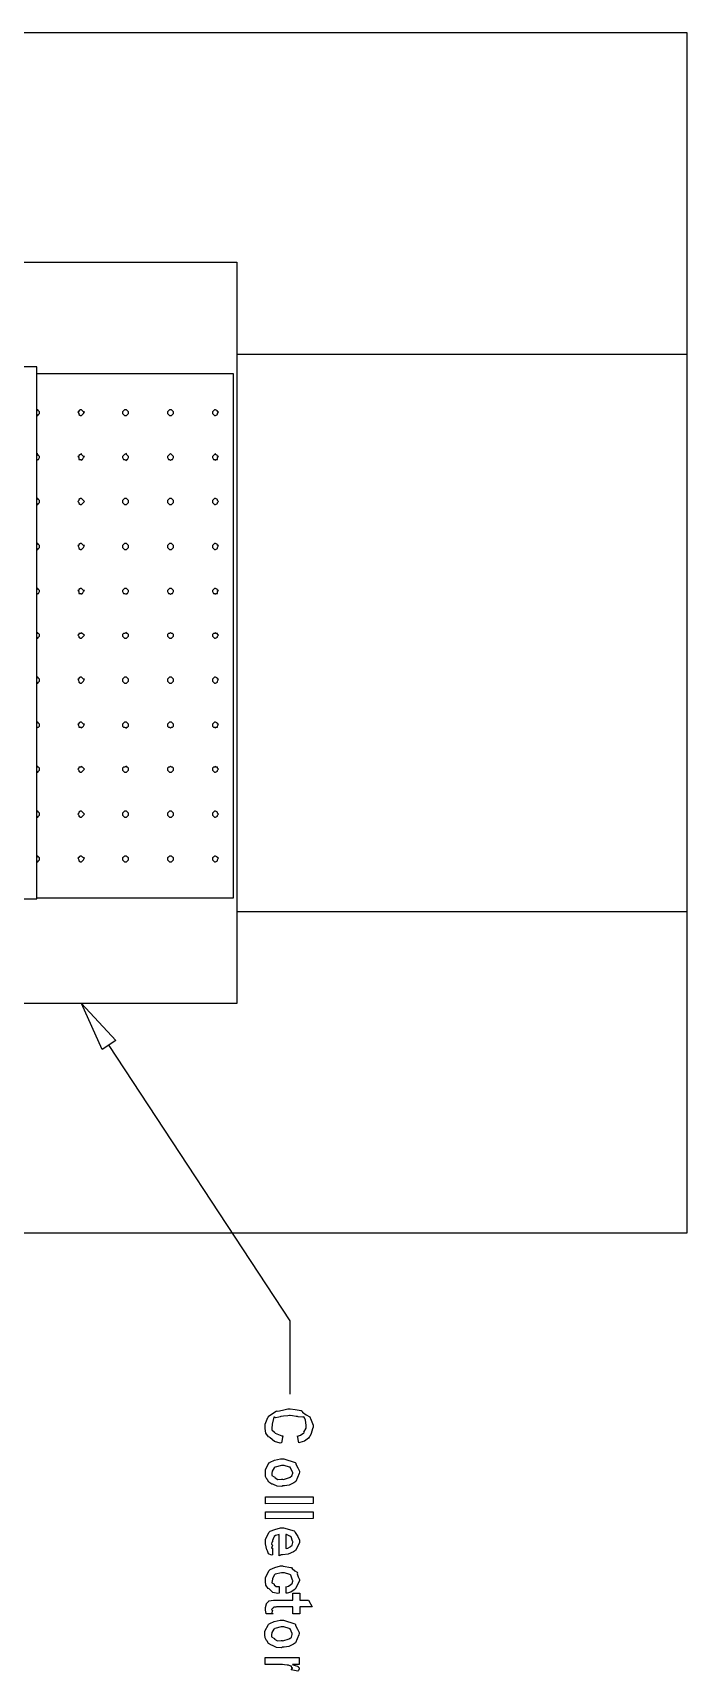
# Model space of a CAD drawing. Extents: x 0.2 to 11.6, y 0.3 to 16.2.
# Drawn here: x 4.23 to 5.347, y 11.129 to 13.925 of the extents above; entities that cross this region are included whole.
import ezdxf

# ---------------------------------------------------------------- set-up
doc = ezdxf.new("R2010")
doc.units = 0
doc.header["$MEASUREMENT"] = 0

msp = doc.modelspace()

# ---------------------------------------------------------------- linework, layer by layer
at = {"color": 0}
for p, q in [((5.34668, 13.925), (2.11165, 13.925)), ((5.34668, 13.3767), (5.34668, 13.925)), ((4.19835, 13.5333), (4.57835, 13.5333)), ((4.57835, 13.5333), (4.57835, 12.2683)), ((4.57835, 13.3767), (5.34668, 13.3767)), ((5.34668, 12.425), (5.34668, 13.3767)), ((4.23665, 13.355), (4.19997, 13.355)), ((4.23665, 12.4467), (4.23665, 13.355)), ((4.23665, 13.3433), (4.57167, 13.3433)), ((4.57167, 13.3433), (4.57167, 12.4483)), ((4.23665, 13.2817), (4.23833, 13.2817)), ((4.23833, 13.2817), (4.23665, 13.2817)), ((4.23665, 13.2717), (4.23833, 13.2717)), ((4.24001, 13.28), (4.23833, 13.2817)), ((4.23833, 13.2717), (4.24001, 13.2733)), ((4.24164, 13.2783), (4.24001, 13.28)), ((4.24001, 13.2733), (4.24164, 13.275)), ((4.24164, 13.275), (4.24164, 13.2783)), ((4.30832, 13.2783), (4.30664, 13.2783)), ((4.30664, 13.2783), (4.30832, 13.275)), ((4.31168, 13.2817), (4.30832, 13.28)), ((4.30832, 13.28), (4.30832, 13.2783)), ((4.30832, 13.275), (4.30832, 13.2733)), ((4.30832, 13.2733), (4.31168, 13.2717)), ((4.31332, 13.2817), (4.31168, 13.2817)), ((4.31168, 13.2717), (4.31332, 13.2717)), ((4.315, 13.28), (4.31332, 13.2817)), ((4.31332, 13.2817), (4.31332, 13.2817)), ((4.31332, 13.2717), (4.315, 13.2733)), ((4.31668, 13.2783), (4.315, 13.28)), ((4.315, 13.2733), (4.31668, 13.275)), ((4.31668, 13.275), (4.31836, 13.2783)), ((4.31836, 13.2783), (4.31668, 13.2783)), ((4.38499, 13.28), (4.38336, 13.2783)), ((4.38336, 13.2783), (4.38336, 13.275)), ((4.38336, 13.275), (4.38499, 13.2733)), ((4.38667, 13.2817), (4.38499, 13.28)), ((4.38499, 13.2733), (4.38667, 13.2717)), ((4.38997, 13.2817), (4.38667, 13.2817)), ((4.38667, 13.2717), (4.38997, 13.2717)), ((4.39165, 13.28), (4.38997, 13.2817)), ((4.38997, 13.2817), (4.38997, 13.2817)), ((4.38997, 13.2717), (4.39165, 13.2733)), ((4.39333, 13.2783), (4.39165, 13.28)), ((4.39165, 13.2733), (4.39333, 13.275)), ((4.39333, 13.275), (4.39333, 13.2783)), ((4.46164, 13.28), (4.46001, 13.2783)), ((4.46001, 13.2783), (4.46001, 13.275)), ((4.46001, 13.275), (4.46164, 13.2733)), ((4.46332, 13.2817), (4.46164, 13.28)), ((4.46164, 13.2733), (4.46332, 13.2717)), ((4.465, 13.2817), (4.46332, 13.2817)), ((4.46332, 13.2717), (4.465, 13.2717)), ((4.46669, 13.2817), (4.465, 13.2817)), ((4.465, 13.2817), (4.465, 13.2817)), ((4.465, 13.2717), (4.46669, 13.2717)), ((4.46832, 13.28), (4.46669, 13.2817)), ((4.46669, 13.2717), (4.46832, 13.2733)), ((4.47, 13.2783), (4.46832, 13.28)), ((4.46832, 13.2733), (4.47, 13.275)), ((4.47, 13.275), (4.47, 13.2783)), ((4.53836, 13.28), (4.53668, 13.2783)), ((4.53668, 13.2783), (4.53668, 13.275)), ((4.53668, 13.275), (4.53836, 13.2733)), ((4.53999, 13.2817), (4.53836, 13.28)), ((4.53836, 13.2733), (4.53999, 13.2717)), ((4.54167, 13.2817), (4.53999, 13.2817)), ((4.53999, 13.2717), (4.54167, 13.2717)), ((4.54497, 13.28), (4.54167, 13.2817)), ((4.54167, 13.2817), (4.54167, 13.2817)), ((4.54167, 13.2717), (4.54497, 13.2733)), ((4.54497, 13.2783), (4.54497, 13.28)), ((4.54497, 13.275), (4.54665, 13.2783)), ((4.54665, 13.2783), (4.54497, 13.2783)), ((4.54497, 13.2733), (4.54497, 13.275)), ((4.23665, 13.2067), (4.23833, 13.2067)), ((4.23833, 13.205), (4.23665, 13.2067)), ((4.24001, 13.2033), (4.23833, 13.205)), ((4.24164, 13.2017), (4.24001, 13.2033)), ((4.24001, 13.1967), (4.24164, 13.2)), ((4.24164, 13.2), (4.24164, 13.2017)), ((4.30832, 13.2017), (4.30664, 13.2017)), ((4.30664, 13.2017), (4.30832, 13.2)), ((4.31168, 13.205), (4.30832, 13.2033)), ((4.30832, 13.2033), (4.30832, 13.2017)), ((4.30832, 13.2), (4.30832, 13.1967)), ((4.31332, 13.2067), (4.31168, 13.205)), ((4.31332, 13.205), (4.31332, 13.2067)), ((4.31332, 13.2067), (4.31332, 13.2067)), ((4.315, 13.2033), (4.31332, 13.205)), ((4.31668, 13.2017), (4.315, 13.2033)), ((4.315, 13.1967), (4.31668, 13.2)), ((4.31668, 13.2), (4.31836, 13.2017)), ((4.31836, 13.2017), (4.31668, 13.2017)), ((4.38499, 13.2033), (4.38336, 13.2017)), ((4.38336, 13.2017), (4.38336, 13.2)), ((4.38336, 13.2), (4.38499, 13.1967)), ((4.38667, 13.205), (4.38499, 13.2033)), ((4.38997, 13.2067), (4.38667, 13.205)), ((4.38997, 13.205), (4.38997, 13.2067)), ((4.38997, 13.2067), (4.38997, 13.2067)), ((4.39165, 13.2033), (4.38997, 13.205)), ((4.39333, 13.2017), (4.39165, 13.2033)), ((4.39165, 13.1967), (4.39333, 13.2)), ((4.39333, 13.2), (4.39333, 13.2017)), ((4.46164, 13.2033), (4.46001, 13.2017)), ((4.46001, 13.2017), (4.46001, 13.2)), ((4.46001, 13.2), (4.46164, 13.1967)), ((4.46332, 13.205), (4.46164, 13.2033)), ((4.465, 13.2067), (4.46332, 13.205)), ((4.46669, 13.205), (4.465, 13.2067)), ((4.465, 13.2067), (4.465, 13.2067)), ((4.46832, 13.2033), (4.46669, 13.205)), ((4.47, 13.2017), (4.46832, 13.2033)), ((4.46832, 13.1967), (4.47, 13.2)), ((4.47, 13.2), (4.47, 13.2017)), ((4.53836, 13.2033), (4.53668, 13.2017)), ((4.53668, 13.2017), (4.53668, 13.2)), ((4.53668, 13.2), (4.53836, 13.1967)), ((4.53999, 13.205), (4.53836, 13.2033)), ((4.54167, 13.2067), (4.53999, 13.205)), ((4.54167, 13.205), (4.54167, 13.2067)), ((4.54167, 13.2067), (4.54167, 13.2067)), ((4.54497, 13.2033), (4.54167, 13.205)), ((4.54497, 13.2017), (4.54497, 13.2033)), ((4.54497, 13.2), (4.54665, 13.2017)), ((4.54665, 13.2017), (4.54497, 13.2017)), ((4.54497, 13.1967), (4.54497, 13.2)), ((4.23665, 13.195), (4.23833, 13.1967)), ((4.23833, 13.1967), (4.24001, 13.1967)), ((4.30832, 13.1967), (4.31168, 13.1967)), ((4.31168, 13.1967), (4.31332, 13.195)), ((4.31332, 13.195), (4.31332, 13.1967)), ((4.31332, 13.1967), (4.315, 13.1967)), ((4.38499, 13.1967), (4.38667, 13.1967)), ((4.38667, 13.1967), (4.38997, 13.195)), ((4.38997, 13.195), (4.38997, 13.1967)), ((4.38997, 13.1967), (4.39165, 13.1967)), ((4.46164, 13.1967), (4.46332, 13.1967)), ((4.46332, 13.1967), (4.465, 13.195)), ((4.465, 13.195), (4.46669, 13.1967)), ((4.46669, 13.1967), (4.46832, 13.1967)), ((4.53836, 13.1967), (4.53999, 13.1967)), ((4.53999, 13.1967), (4.54167, 13.195)), ((4.54167, 13.195), (4.54167, 13.1967)), ((4.54167, 13.1967), (4.54497, 13.1967)), ((4.23665, 13.13), (4.23833, 13.13)), ((4.23833, 13.13), (4.23665, 13.13)), ((4.23665, 13.12), (4.23833, 13.12)), ((4.24001, 13.1283), (4.23833, 13.13)), ((4.23833, 13.12), (4.24001, 13.1217)), ((4.24164, 13.1267), (4.24001, 13.1283)), ((4.24001, 13.1217), (4.24164, 13.1233)), ((4.24164, 13.125), (4.24164, 13.1267)), ((4.24164, 13.1233), (4.24164, 13.125)), ((4.30832, 13.1267), (4.30664, 13.125)), ((4.30664, 13.125), (4.30832, 13.1233)), ((4.31168, 13.13), (4.30832, 13.1283)), ((4.30832, 13.1283), (4.30832, 13.1267)), ((4.30832, 13.1233), (4.30832, 13.1217)), ((4.30832, 13.1217), (4.31168, 13.12)), ((4.31332, 13.13), (4.31168, 13.13)), ((4.31168, 13.12), (4.31332, 13.12)), ((4.315, 13.1283), (4.31332, 13.13)), ((4.31332, 13.13), (4.31332, 13.13)), ((4.31332, 13.12), (4.315, 13.1217)), ((4.31668, 13.1267), (4.315, 13.1283)), ((4.315, 13.1217), (4.31668, 13.1233)), ((4.31836, 13.125), (4.31668, 13.1267)), ((4.31668, 13.1233), (4.31836, 13.125)), ((4.38499, 13.1283), (4.38336, 13.1267)), ((4.38336, 13.1267), (4.38336, 13.125)), ((4.38336, 13.125), (4.38336, 13.1233)), ((4.38336, 13.1233), (4.38499, 13.1217)), ((4.38667, 13.13), (4.38499, 13.1283)), ((4.38499, 13.1217), (4.38667, 13.12)), ((4.38997, 13.13), (4.38667, 13.13)), ((4.38667, 13.12), (4.38997, 13.12)), ((4.39165, 13.1283), (4.38997, 13.13)), ((4.38997, 13.13), (4.38997, 13.13)), ((4.38997, 13.12), (4.39165, 13.1217)), ((4.39333, 13.1267), (4.39165, 13.1283)), ((4.39165, 13.1217), (4.39333, 13.1233)), ((4.39333, 13.125), (4.39333, 13.1267)), ((4.39333, 13.1233), (4.39333, 13.125)), ((4.46164, 13.1283), (4.46001, 13.1267)), ((4.46001, 13.1267), (4.46001, 13.125)), ((4.46001, 13.125), (4.46001, 13.1233)), ((4.46001, 13.1233), (4.46164, 13.1217)), ((4.46332, 13.13), (4.46164, 13.1283)), ((4.46164, 13.1217), (4.46332, 13.12)), ((4.465, 13.13), (4.46332, 13.13)), ((4.46332, 13.12), (4.465, 13.12)), ((4.46669, 13.13), (4.465, 13.13)), ((4.465, 13.13), (4.465, 13.13)), ((4.465, 13.12), (4.46669, 13.12)), ((4.46832, 13.1283), (4.46669, 13.13)), ((4.46669, 13.12), (4.46832, 13.1217)), ((4.47, 13.1267), (4.46832, 13.1283)), ((4.46832, 13.1217), (4.47, 13.1233)), ((4.47, 13.125), (4.47, 13.1267)), ((4.47, 13.1233), (4.47, 13.125)), ((4.53836, 13.1283), (4.53668, 13.1267)), ((4.53668, 13.1267), (4.53668, 13.125)), ((4.53668, 13.125), (4.53668, 13.1233)), ((4.53668, 13.1233), (4.53836, 13.1217)), ((4.53999, 13.13), (4.53836, 13.1283)), ((4.53836, 13.1217), (4.53999, 13.12)), ((4.54167, 13.13), (4.53999, 13.13)), ((4.53999, 13.12), (4.54167, 13.12)), ((4.54497, 13.1283), (4.54167, 13.13)), ((4.54167, 13.13), (4.54167, 13.13)), ((4.54167, 13.12), (4.54497, 13.1217)), ((4.54497, 13.1267), (4.54497, 13.1283)), ((4.54665, 13.125), (4.54497, 13.1267)), ((4.54497, 13.1233), (4.54665, 13.125)), ((4.54497, 13.1217), (4.54497, 13.1233)), ((4.23665, 13.0533), (4.23833, 13.0533)), ((4.23833, 13.0533), (4.23665, 13.0533)), ((4.23665, 13.0433), (4.23833, 13.0433)), ((4.24001, 13.0517), (4.23833, 13.0533)), ((4.23833, 13.0433), (4.24001, 13.045)), ((4.24164, 13.05), (4.24001, 13.0517)), ((4.24001, 13.045), (4.24164, 13.0467)), ((4.24164, 13.0467), (4.24164, 13.05)), ((4.30832, 13.05), (4.30664, 13.05)), ((4.30664, 13.05), (4.30832, 13.0467)), ((4.31168, 13.0533), (4.30832, 13.0517)), ((4.30832, 13.0517), (4.30832, 13.05)), ((4.30832, 13.0467), (4.30832, 13.045)), ((4.30832, 13.045), (4.31168, 13.0433)), ((4.31332, 13.0533), (4.31168, 13.0533)), ((4.31168, 13.0433), (4.31332, 13.0433)), ((4.315, 13.0517), (4.31332, 13.0533)), ((4.31332, 13.0533), (4.31332, 13.0533)), ((4.31332, 13.0433), (4.315, 13.045)), ((4.31668, 13.05), (4.315, 13.0517)), ((4.315, 13.045), (4.31668, 13.0467)), ((4.31668, 13.0467), (4.31836, 13.05)), ((4.31836, 13.05), (4.31668, 13.05)), ((4.38499, 13.0517), (4.38336, 13.05)), ((4.38336, 13.05), (4.38336, 13.0467)), ((4.38336, 13.0467), (4.38499, 13.045)), ((4.38667, 13.0533), (4.38499, 13.0517)), ((4.38499, 13.045), (4.38667, 13.0433)), ((4.38997, 13.0533), (4.38667, 13.0533)), ((4.38667, 13.0433), (4.38997, 13.0433)), ((4.39165, 13.0517), (4.38997, 13.0533)), ((4.38997, 13.0533), (4.38997, 13.0533)), ((4.38997, 13.0433), (4.39165, 13.045)), ((4.39333, 13.05), (4.39165, 13.0517)), ((4.39165, 13.045), (4.39333, 13.0467)), ((4.39333, 13.0467), (4.39333, 13.05)), ((4.46164, 13.0517), (4.46001, 13.05)), ((4.46001, 13.05), (4.46001, 13.0467)), ((4.46001, 13.0467), (4.46164, 13.045)), ((4.46332, 13.0533), (4.46164, 13.0517)), ((4.46164, 13.045), (4.46332, 13.0433)), ((4.465, 13.0533), (4.46332, 13.0533)), ((4.46332, 13.0433), (4.465, 13.0433)), ((4.46669, 13.0533), (4.465, 13.0533)), ((4.465, 13.0533), (4.465, 13.0533)), ((4.465, 13.0433), (4.46669, 13.0433)), ((4.46832, 13.0517), (4.46669, 13.0533)), ((4.46669, 13.0433), (4.46832, 13.045)), ((4.47, 13.05), (4.46832, 13.0517)), ((4.46832, 13.045), (4.47, 13.0467)), ((4.47, 13.0467), (4.47, 13.05)), ((4.53836, 13.0517), (4.53668, 13.05)), ((4.53668, 13.05), (4.53668, 13.0467)), ((4.53668, 13.0467), (4.53836, 13.045)), ((4.53999, 13.0533), (4.53836, 13.0517)), ((4.53836, 13.045), (4.53999, 13.0433)), ((4.54167, 13.0533), (4.53999, 13.0533)), ((4.53999, 13.0433), (4.54167, 13.0433)), ((4.54497, 13.0517), (4.54167, 13.0533)), ((4.54167, 13.0533), (4.54167, 13.0533)), ((4.54167, 13.0433), (4.54497, 13.045)), ((4.54497, 13.05), (4.54497, 13.0517)), ((4.54497, 13.0467), (4.54665, 13.05)), ((4.54665, 13.05), (4.54497, 13.05)), ((4.54497, 13.045), (4.54497, 13.0467)), ((4.23665, 12.9767), (4.23833, 12.9767)), ((4.23833, 12.9767), (4.23665, 12.9767)), ((4.24001, 12.975), (4.23833, 12.9767)), ((4.24164, 12.9733), (4.24001, 12.975)), ((4.31168, 12.9767), (4.30832, 12.975)), ((4.30832, 12.975), (4.30832, 12.9733)), ((4.31332, 12.9767), (4.31168, 12.9767)), ((4.315, 12.975), (4.31332, 12.9767)), ((4.31332, 12.9767), (4.31332, 12.9767)), ((4.31668, 12.9733), (4.315, 12.975)), ((4.38499, 12.975), (4.38336, 12.9733)), ((4.38667, 12.9767), (4.38499, 12.975)), ((4.38997, 12.9767), (4.38667, 12.9767)), ((4.39165, 12.975), (4.38997, 12.9767)), ((4.38997, 12.9767), (4.38997, 12.9767)), ((4.39333, 12.9733), (4.39165, 12.975)), ((4.46164, 12.975), (4.46001, 12.9733)), ((4.46332, 12.9767), (4.46164, 12.975)), ((4.465, 12.9767), (4.46332, 12.9767)), ((4.46669, 12.9767), (4.465, 12.9767)), ((4.465, 12.9767), (4.465, 12.9767)), ((4.46832, 12.975), (4.46669, 12.9767)), ((4.47, 12.9733), (4.46832, 12.975)), ((4.53836, 12.975), (4.53668, 12.9733)), ((4.53999, 12.9767), (4.53836, 12.975)), ((4.54167, 12.9767), (4.53999, 12.9767)), ((4.54497, 12.975), (4.54167, 12.9767)), ((4.54167, 12.9767), (4.54167, 12.9767)), ((4.54497, 12.9733), (4.54497, 12.975)), ((4.23665, 12.9667), (4.23833, 12.9683)), ((4.23833, 12.9683), (4.24001, 12.9683)), ((4.24001, 12.9683), (4.24164, 12.9717)), ((4.24164, 12.9717), (4.24164, 12.9733)), ((4.30832, 12.9733), (4.30664, 12.9733)), ((4.30664, 12.9733), (4.30832, 12.9717)), ((4.30832, 12.9717), (4.30832, 12.9683)), ((4.30832, 12.9683), (4.31168, 12.9683)), ((4.31168, 12.9683), (4.31332, 12.9667)), ((4.31332, 12.9667), (4.31332, 12.9683)), ((4.31332, 12.9683), (4.315, 12.9683)), ((4.315, 12.9683), (4.31668, 12.9717)), ((4.31668, 12.9717), (4.31836, 12.9733)), ((4.31836, 12.9733), (4.31668, 12.9733)), ((4.38336, 12.9733), (4.38336, 12.9717)), ((4.38336, 12.9717), (4.38499, 12.9683)), ((4.38499, 12.9683), (4.38667, 12.9683)), ((4.38667, 12.9683), (4.38997, 12.9667)), ((4.38997, 12.9667), (4.38997, 12.9683)), ((4.38997, 12.9683), (4.39165, 12.9683)), ((4.39165, 12.9683), (4.39333, 12.9717)), ((4.39333, 12.9717), (4.39333, 12.9733)), ((4.46001, 12.9733), (4.46001, 12.9717)), ((4.46001, 12.9717), (4.46164, 12.9683)), ((4.46164, 12.9683), (4.46332, 12.9683)), ((4.46332, 12.9683), (4.465, 12.9667)), ((4.465, 12.9667), (4.46669, 12.9683)), ((4.46669, 12.9683), (4.46832, 12.9683)), ((4.46832, 12.9683), (4.47, 12.9717)), ((4.47, 12.9717), (4.47, 12.9733)), ((4.53668, 12.9733), (4.53668, 12.9717)), ((4.53668, 12.9717), (4.53836, 12.9683)), ((4.53836, 12.9683), (4.53999, 12.9683)), ((4.53999, 12.9683), (4.54167, 12.9667)), ((4.54167, 12.9667), (4.54167, 12.9683)), ((4.54167, 12.9683), (4.54497, 12.9683)), ((4.54497, 12.9717), (4.54665, 12.9733)), ((4.54665, 12.9733), (4.54497, 12.9733)), ((4.54497, 12.9683), (4.54497, 12.9717)), ((4.23665, 12.9017), (4.23833, 12.9017)), ((4.23833, 12.9), (4.23665, 12.9017)), ((4.23665, 12.8917), (4.23833, 12.8917)), ((4.24001, 12.9), (4.23833, 12.9)), ((4.23833, 12.8917), (4.24001, 12.8933)), ((4.24164, 12.8983), (4.24001, 12.9)), ((4.24001, 12.8933), (4.24164, 12.895)), ((4.24164, 12.8967), (4.24164, 12.8983)), ((4.24164, 12.895), (4.24164, 12.8967)), ((4.30832, 12.8983), (4.30664, 12.8967)), ((4.30664, 12.8967), (4.30832, 12.895)), ((4.31168, 12.9), (4.30832, 12.9)), ((4.30832, 12.9), (4.30832, 12.8983)), ((4.30832, 12.895), (4.30832, 12.8933)), ((4.30832, 12.8933), (4.31168, 12.8917)), ((4.31332, 12.9017), (4.31168, 12.9)), ((4.31168, 12.8917), (4.31332, 12.8917)), ((4.31332, 12.9), (4.31332, 12.9017)), ((4.31332, 12.9017), (4.31332, 12.9017)), ((4.315, 12.9), (4.31332, 12.9)), ((4.31332, 12.8917), (4.315, 12.8933)), ((4.31668, 12.8983), (4.315, 12.9)), ((4.315, 12.8933), (4.31668, 12.895)), ((4.31836, 12.8967), (4.31668, 12.8983)), ((4.31668, 12.895), (4.31836, 12.8967)), ((4.38499, 12.9), (4.38336, 12.8983)), ((4.38336, 12.8983), (4.38336, 12.8967)), ((4.38336, 12.8967), (4.38336, 12.895)), ((4.38336, 12.895), (4.38499, 12.8933)), ((4.38667, 12.9), (4.38499, 12.9)), ((4.38499, 12.8933), (4.38667, 12.8917)), ((4.38997, 12.9017), (4.38667, 12.9)), ((4.38667, 12.8917), (4.38997, 12.8917)), ((4.38997, 12.9), (4.38997, 12.9017)), ((4.38997, 12.9017), (4.38997, 12.9017)), ((4.39165, 12.9), (4.38997, 12.9)), ((4.38997, 12.8917), (4.39165, 12.8933)), ((4.39333, 12.8983), (4.39165, 12.9)), ((4.39165, 12.8933), (4.39333, 12.895)), ((4.39333, 12.8967), (4.39333, 12.8983)), ((4.39333, 12.895), (4.39333, 12.8967)), ((4.46164, 12.9), (4.46001, 12.8983)), ((4.46001, 12.8983), (4.46001, 12.8967)), ((4.46001, 12.8967), (4.46001, 12.895)), ((4.46001, 12.895), (4.46164, 12.8933)), ((4.46332, 12.9), (4.46164, 12.9)), ((4.46164, 12.8933), (4.46332, 12.8917)), ((4.465, 12.9017), (4.46332, 12.9)), ((4.46332, 12.8917), (4.465, 12.8917)), ((4.46669, 12.9), (4.465, 12.9017)), ((4.465, 12.9017), (4.465, 12.9017)), ((4.465, 12.8917), (4.46669, 12.8917)), ((4.46832, 12.9), (4.46669, 12.9)), ((4.46669, 12.8917), (4.46832, 12.8933)), ((4.47, 12.8983), (4.46832, 12.9)), ((4.46832, 12.8933), (4.47, 12.895)), ((4.47, 12.8967), (4.47, 12.8983)), ((4.47, 12.895), (4.47, 12.8967)), ((4.53836, 12.9), (4.53668, 12.8983)), ((4.53668, 12.8983), (4.53668, 12.8967)), ((4.53668, 12.8967), (4.53668, 12.895)), ((4.53668, 12.895), (4.53836, 12.8933)), ((4.53999, 12.9), (4.53836, 12.9)), ((4.53836, 12.8933), (4.53999, 12.8917)), ((4.54167, 12.9017), (4.53999, 12.9)), ((4.53999, 12.8917), (4.54167, 12.8917)), ((4.54167, 12.9), (4.54167, 12.9017)), ((4.54167, 12.9017), (4.54167, 12.9017)), ((4.54497, 12.9), (4.54167, 12.9)), ((4.54167, 12.8917), (4.54497, 12.8933)), ((4.54497, 12.8983), (4.54497, 12.9)), ((4.54665, 12.8967), (4.54497, 12.8983)), ((4.54497, 12.895), (4.54665, 12.8967)), ((4.54497, 12.8933), (4.54497, 12.895)), ((4.23665, 12.825), (4.23833, 12.825)), ((4.23833, 12.825), (4.23665, 12.825)), ((4.23665, 12.815), (4.23833, 12.815)), ((4.24001, 12.8233), (4.23833, 12.825)), ((4.23833, 12.815), (4.24001, 12.8167)), ((4.24164, 12.8217), (4.24001, 12.8233)), ((4.24001, 12.8167), (4.24164, 12.8184)), ((4.24164, 12.8184), (4.24164, 12.8217)), ((4.30832, 12.8217), (4.30664, 12.8217)), ((4.30664, 12.8217), (4.30832, 12.8184)), ((4.31168, 12.825), (4.30832, 12.8233)), ((4.30832, 12.8233), (4.30832, 12.8217)), ((4.30832, 12.8184), (4.30832, 12.8167)), ((4.30832, 12.8167), (4.31168, 12.815)), ((4.31332, 12.825), (4.31168, 12.825)), ((4.31168, 12.815), (4.31332, 12.815)), ((4.315, 12.8233), (4.31332, 12.825)), ((4.31332, 12.825), (4.31332, 12.825)), ((4.31332, 12.815), (4.315, 12.8167)), ((4.31668, 12.8217), (4.315, 12.8233)), ((4.315, 12.8167), (4.31668, 12.8184)), ((4.31668, 12.8184), (4.31836, 12.8217)), ((4.31836, 12.8217), (4.31668, 12.8217)), ((4.38499, 12.8233), (4.38336, 12.8217)), ((4.38336, 12.8217), (4.38336, 12.8184)), ((4.38336, 12.8184), (4.38499, 12.8167)), ((4.38667, 12.825), (4.38499, 12.8233)), ((4.38499, 12.8167), (4.38667, 12.815)), ((4.38997, 12.825), (4.38667, 12.825)), ((4.38667, 12.815), (4.38997, 12.815)), ((4.39165, 12.8233), (4.38997, 12.825)), ((4.38997, 12.825), (4.38997, 12.825)), ((4.38997, 12.815), (4.39165, 12.8167)), ((4.39333, 12.8217), (4.39165, 12.8233)), ((4.39165, 12.8167), (4.39333, 12.8184)), ((4.39333, 12.8184), (4.39333, 12.8217)), ((4.46164, 12.8233), (4.46001, 12.8217)), ((4.46001, 12.8217), (4.46001, 12.8184)), ((4.46001, 12.8184), (4.46164, 12.8167)), ((4.46332, 12.825), (4.46164, 12.8233)), ((4.46164, 12.8167), (4.46332, 12.815)), ((4.465, 12.825), (4.46332, 12.825)), ((4.46332, 12.815), (4.465, 12.815)), ((4.46669, 12.825), (4.465, 12.825)), ((4.465, 12.825), (4.465, 12.825)), ((4.465, 12.815), (4.46669, 12.815)), ((4.46832, 12.8233), (4.46669, 12.825)), ((4.46669, 12.815), (4.46832, 12.8167)), ((4.47, 12.8217), (4.46832, 12.8233)), ((4.46832, 12.8167), (4.47, 12.8184)), ((4.47, 12.8184), (4.47, 12.8217)), ((4.53836, 12.8233), (4.53668, 12.8217)), ((4.53668, 12.8217), (4.53668, 12.8184)), ((4.53668, 12.8184), (4.53836, 12.8167)), ((4.53999, 12.825), (4.53836, 12.8233)), ((4.53836, 12.8167), (4.53999, 12.815)), ((4.54167, 12.825), (4.53999, 12.825)), ((4.53999, 12.815), (4.54167, 12.815)), ((4.54497, 12.8233), (4.54167, 12.825)), ((4.54167, 12.825), (4.54167, 12.825)), ((4.54167, 12.815), (4.54497, 12.8167)), ((4.54497, 12.8217), (4.54497, 12.8233)), ((4.54497, 12.8184), (4.54665, 12.8217)), ((4.54665, 12.8217), (4.54497, 12.8217)), ((4.54497, 12.8167), (4.54497, 12.8184)), ((4.23665, 12.7483), (4.23833, 12.7483)), ((4.23833, 12.7483), (4.23665, 12.7483)), ((4.23665, 12.7383), (4.23833, 12.74)), ((4.24001, 12.7467), (4.23833, 12.7483)), ((4.23833, 12.74), (4.24001, 12.74)), ((4.24164, 12.745), (4.24001, 12.7467)), ((4.24001, 12.74), (4.24164, 12.7416)), ((4.24164, 12.7416), (4.24164, 12.745)), ((4.30832, 12.745), (4.30664, 12.745)), ((4.30664, 12.745), (4.30832, 12.7416)), ((4.31168, 12.7483), (4.30832, 12.7467)), ((4.30832, 12.7467), (4.30832, 12.745)), ((4.30832, 12.7416), (4.30832, 12.74)), ((4.30832, 12.74), (4.31168, 12.74)), ((4.31332, 12.7483), (4.31168, 12.7483)), ((4.31168, 12.74), (4.31332, 12.7383)), ((4.315, 12.7467), (4.31332, 12.7483)), ((4.31332, 12.7483), (4.31332, 12.7483)), ((4.31332, 12.7383), (4.31332, 12.74)), ((4.31332, 12.74), (4.315, 12.74)), ((4.31668, 12.745), (4.315, 12.7467)), ((4.315, 12.74), (4.31668, 12.7416)), ((4.31668, 12.7416), (4.31836, 12.745)), ((4.31836, 12.745), (4.31668, 12.745)), ((4.38499, 12.7467), (4.38336, 12.745)), ((4.38336, 12.745), (4.38336, 12.7416)), ((4.38336, 12.7416), (4.38499, 12.74)), ((4.38667, 12.7483), (4.38499, 12.7467)), ((4.38499, 12.74), (4.38667, 12.74)), ((4.38997, 12.7483), (4.38667, 12.7483)), ((4.38667, 12.74), (4.38997, 12.7383)), ((4.39165, 12.7467), (4.38997, 12.7483)), ((4.38997, 12.7483), (4.38997, 12.7483)), ((4.38997, 12.7383), (4.38997, 12.74)), ((4.38997, 12.74), (4.39165, 12.74)), ((4.39333, 12.745), (4.39165, 12.7467)), ((4.39165, 12.74), (4.39333, 12.7416)), ((4.39333, 12.7416), (4.39333, 12.745)), ((4.46164, 12.7467), (4.46001, 12.745)), ((4.46001, 12.745), (4.46001, 12.7416)), ((4.46001, 12.7416), (4.46164, 12.74)), ((4.46332, 12.7483), (4.46164, 12.7467)), ((4.46164, 12.74), (4.46332, 12.74)), ((4.465, 12.7483), (4.46332, 12.7483)), ((4.46332, 12.74), (4.465, 12.7383)), ((4.46669, 12.7483), (4.465, 12.7483)), ((4.465, 12.7483), (4.465, 12.7483)), ((4.465, 12.7383), (4.46669, 12.74)), ((4.46832, 12.7467), (4.46669, 12.7483)), ((4.46669, 12.74), (4.46832, 12.74)), ((4.47, 12.745), (4.46832, 12.7467)), ((4.46832, 12.74), (4.47, 12.7416)), ((4.47, 12.7416), (4.47, 12.745)), ((4.53836, 12.7467), (4.53668, 12.745)), ((4.53668, 12.745), (4.53668, 12.7416)), ((4.53668, 12.7416), (4.53836, 12.74)), ((4.53999, 12.7483), (4.53836, 12.7467)), ((4.53836, 12.74), (4.53999, 12.74)), ((4.54167, 12.7483), (4.53999, 12.7483)), ((4.53999, 12.74), (4.54167, 12.7383)), ((4.54497, 12.7467), (4.54167, 12.7483)), ((4.54167, 12.7483), (4.54167, 12.7483)), ((4.54167, 12.7383), (4.54167, 12.74)), ((4.54167, 12.74), (4.54497, 12.74)), ((4.54497, 12.745), (4.54497, 12.7467)), ((4.54497, 12.7416), (4.54665, 12.745)), ((4.54665, 12.745), (4.54497, 12.745)), ((4.54497, 12.74), (4.54497, 12.7416)), ((4.23665, 12.6733), (4.23833, 12.6733)), ((4.23833, 12.6717), (4.23665, 12.6733)), ((4.24001, 12.6717), (4.23833, 12.6717)), ((4.24164, 12.67), (4.24001, 12.6717)), ((4.24164, 12.6683), (4.24164, 12.67)), ((4.24164, 12.6667), (4.24164, 12.6683)), ((4.30832, 12.67), (4.30664, 12.6683)), ((4.30664, 12.6683), (4.30832, 12.6667)), ((4.31168, 12.6717), (4.30832, 12.6717)), ((4.30832, 12.6717), (4.30832, 12.67)), ((4.31332, 12.6733), (4.31168, 12.6717)), ((4.31332, 12.6717), (4.31332, 12.6733)), ((4.31332, 12.6733), (4.31332, 12.6733)), ((4.315, 12.6717), (4.31332, 12.6717)), ((4.31668, 12.67), (4.315, 12.6717)), ((4.31836, 12.6683), (4.31668, 12.67)), ((4.31668, 12.6667), (4.31836, 12.6683)), ((4.38499, 12.6717), (4.38336, 12.67)), ((4.38336, 12.67), (4.38336, 12.6683)), ((4.38336, 12.6683), (4.38336, 12.6667)), ((4.38667, 12.6717), (4.38499, 12.6717)), ((4.38997, 12.6733), (4.38667, 12.6717)), ((4.38997, 12.6717), (4.38997, 12.6733)), ((4.38997, 12.6733), (4.38997, 12.6733)), ((4.39165, 12.6717), (4.38997, 12.6717)), ((4.39333, 12.67), (4.39165, 12.6717)), ((4.39333, 12.6683), (4.39333, 12.67)), ((4.39333, 12.6667), (4.39333, 12.6683)), ((4.46164, 12.6717), (4.46001, 12.67)), ((4.46001, 12.67), (4.46001, 12.6683)), ((4.46001, 12.6683), (4.46001, 12.6667)), ((4.46332, 12.6717), (4.46164, 12.6717)), ((4.465, 12.6733), (4.46332, 12.6717)), ((4.46669, 12.6717), (4.465, 12.6733)), ((4.465, 12.6733), (4.465, 12.6733)), ((4.46832, 12.6717), (4.46669, 12.6717)), ((4.47, 12.67), (4.46832, 12.6717)), ((4.47, 12.6683), (4.47, 12.67)), ((4.47, 12.6667), (4.47, 12.6683)), ((4.53836, 12.6717), (4.53668, 12.67)), ((4.53668, 12.67), (4.53668, 12.6683)), ((4.53668, 12.6683), (4.53668, 12.6667)), ((4.53999, 12.6717), (4.53836, 12.6717)), ((4.54167, 12.6733), (4.53999, 12.6717)), ((4.54167, 12.6717), (4.54167, 12.6733)), ((4.54167, 12.6733), (4.54167, 12.6733)), ((4.54497, 12.6717), (4.54167, 12.6717)), ((4.54497, 12.67), (4.54497, 12.6717)), ((4.54665, 12.6683), (4.54497, 12.67)), ((4.54497, 12.6667), (4.54665, 12.6683)), ((4.23665, 12.6634), (4.23833, 12.6634)), ((4.23833, 12.6634), (4.24001, 12.665)), ((4.24001, 12.665), (4.24164, 12.6667)), ((4.30832, 12.6667), (4.30832, 12.665)), ((4.30832, 12.665), (4.31168, 12.6634)), ((4.31168, 12.6634), (4.31332, 12.6634)), ((4.31332, 12.6634), (4.315, 12.665)), ((4.315, 12.665), (4.31668, 12.6667)), ((4.38336, 12.6667), (4.38499, 12.665)), ((4.38499, 12.665), (4.38667, 12.6634)), ((4.38667, 12.6634), (4.38997, 12.6634)), ((4.38997, 12.6634), (4.39165, 12.665)), ((4.39165, 12.665), (4.39333, 12.6667)), ((4.46001, 12.6667), (4.46164, 12.665)), ((4.46164, 12.665), (4.46332, 12.6634)), ((4.46332, 12.6634), (4.465, 12.6634)), ((4.465, 12.6634), (4.46669, 12.6634)), ((4.46669, 12.6634), (4.46832, 12.665)), ((4.46832, 12.665), (4.47, 12.6667)), ((4.53668, 12.6667), (4.53836, 12.665)), ((4.53836, 12.665), (4.53999, 12.6634)), ((4.53999, 12.6634), (4.54167, 12.6634)), ((4.54167, 12.6634), (4.54497, 12.665)), ((4.54497, 12.665), (4.54497, 12.6667)), ((4.23665, 12.5967), (4.23833, 12.5967)), ((4.23833, 12.5967), (4.23665, 12.5967)), ((4.23665, 12.5866), (4.23833, 12.5866)), ((4.24001, 12.595), (4.23833, 12.5967)), ((4.23833, 12.5866), (4.24001, 12.5883)), ((4.24164, 12.5933), (4.24001, 12.595)), ((4.24001, 12.5883), (4.24164, 12.59)), ((4.24164, 12.5917), (4.24164, 12.5933)), ((4.24164, 12.59), (4.24164, 12.5917)), ((4.30832, 12.5933), (4.30664, 12.5917)), ((4.30664, 12.5917), (4.30832, 12.59)), ((4.31168, 12.5967), (4.30832, 12.595)), ((4.30832, 12.595), (4.30832, 12.5933)), ((4.30832, 12.59), (4.30832, 12.5883)), ((4.30832, 12.5883), (4.31168, 12.5866)), ((4.31332, 12.5967), (4.31168, 12.5967)), ((4.31168, 12.5866), (4.31332, 12.5866)), ((4.315, 12.595), (4.31332, 12.5967)), ((4.31332, 12.5967), (4.31332, 12.5967)), ((4.31332, 12.5866), (4.315, 12.5883)), ((4.31668, 12.5933), (4.315, 12.595)), ((4.315, 12.5883), (4.31668, 12.59)), ((4.31836, 12.5917), (4.31668, 12.5933)), ((4.31668, 12.59), (4.31836, 12.5917)), ((4.38499, 12.595), (4.38336, 12.5933)), ((4.38336, 12.5933), (4.38336, 12.5917)), ((4.38336, 12.5917), (4.38336, 12.59)), ((4.38336, 12.59), (4.38499, 12.5883)), ((4.38667, 12.5967), (4.38499, 12.595)), ((4.38499, 12.5883), (4.38667, 12.5866)), ((4.38997, 12.5967), (4.38667, 12.5967)), ((4.38667, 12.5866), (4.38997, 12.5866)), ((4.39165, 12.595), (4.38997, 12.5967)), ((4.38997, 12.5967), (4.38997, 12.5967)), ((4.38997, 12.5866), (4.39165, 12.5883)), ((4.39333, 12.5933), (4.39165, 12.595)), ((4.39165, 12.5883), (4.39333, 12.59)), ((4.39333, 12.5917), (4.39333, 12.5933)), ((4.39333, 12.59), (4.39333, 12.5917)), ((4.46164, 12.595), (4.46001, 12.5933)), ((4.46001, 12.5933), (4.46001, 12.5917)), ((4.46001, 12.5917), (4.46001, 12.59)), ((4.46001, 12.59), (4.46164, 12.5883)), ((4.46332, 12.5967), (4.46164, 12.595)), ((4.46164, 12.5883), (4.46332, 12.5866)), ((4.465, 12.5967), (4.46332, 12.5967)), ((4.46332, 12.5866), (4.465, 12.5866)), ((4.46669, 12.5967), (4.465, 12.5967)), ((4.465, 12.5967), (4.465, 12.5967)), ((4.465, 12.5866), (4.46669, 12.5866)), ((4.46832, 12.595), (4.46669, 12.5967)), ((4.46669, 12.5866), (4.46832, 12.5883)), ((4.47, 12.5933), (4.46832, 12.595)), ((4.46832, 12.5883), (4.47, 12.59)), ((4.47, 12.5917), (4.47, 12.5933)), ((4.47, 12.59), (4.47, 12.5917)), ((4.53836, 12.595), (4.53668, 12.5933)), ((4.53668, 12.5933), (4.53668, 12.5917)), ((4.53668, 12.5917), (4.53668, 12.59)), ((4.53668, 12.59), (4.53836, 12.5883)), ((4.53999, 12.5967), (4.53836, 12.595)), ((4.53836, 12.5883), (4.53999, 12.5866)), ((4.54167, 12.5967), (4.53999, 12.5967)), ((4.53999, 12.5866), (4.54167, 12.5866)), ((4.54497, 12.595), (4.54167, 12.5967)), ((4.54167, 12.5967), (4.54167, 12.5967)), ((4.54167, 12.5866), (4.54497, 12.5883)), ((4.54497, 12.5933), (4.54497, 12.595)), ((4.54665, 12.5917), (4.54497, 12.5933)), ((4.54497, 12.59), (4.54665, 12.5917)), ((4.54497, 12.5883), (4.54497, 12.59)), ((4.23665, 12.52), (4.23833, 12.52)), ((4.23833, 12.52), (4.23665, 12.52)), ((4.23665, 12.51), (4.23833, 12.51)), ((4.24001, 12.5183), (4.23833, 12.52)), ((4.23833, 12.51), (4.24001, 12.5117)), ((4.24164, 12.5167), (4.24001, 12.5183)), ((4.24001, 12.5117), (4.24164, 12.5133)), ((4.24164, 12.5133), (4.24164, 12.5167)), ((4.30832, 12.5167), (4.30664, 12.5167)), ((4.30664, 12.5167), (4.30832, 12.5133)), ((4.31168, 12.52), (4.30832, 12.5183)), ((4.30832, 12.5183), (4.30832, 12.5167)), ((4.30832, 12.5133), (4.30832, 12.5117)), ((4.30832, 12.5117), (4.31168, 12.51)), ((4.31332, 12.52), (4.31168, 12.52)), ((4.31168, 12.51), (4.31332, 12.51)), ((4.315, 12.5183), (4.31332, 12.52)), ((4.31332, 12.52), (4.31332, 12.52)), ((4.31332, 12.51), (4.315, 12.5117)), ((4.31668, 12.5167), (4.315, 12.5183)), ((4.315, 12.5117), (4.31668, 12.5133)), ((4.31668, 12.5133), (4.31836, 12.5167)), ((4.31836, 12.5167), (4.31668, 12.5167)), ((4.38499, 12.5183), (4.38336, 12.5167)), ((4.38336, 12.5167), (4.38336, 12.5133)), ((4.38336, 12.5133), (4.38499, 12.5117)), ((4.38667, 12.52), (4.38499, 12.5183)), ((4.38499, 12.5117), (4.38667, 12.51)), ((4.38997, 12.52), (4.38667, 12.52)), ((4.38667, 12.51), (4.38997, 12.51)), ((4.39165, 12.5183), (4.38997, 12.52)), ((4.38997, 12.52), (4.38997, 12.52)), ((4.38997, 12.51), (4.39165, 12.5117)), ((4.39333, 12.5167), (4.39165, 12.5183)), ((4.39165, 12.5117), (4.39333, 12.5133)), ((4.39333, 12.5133), (4.39333, 12.5167)), ((4.46164, 12.5183), (4.46001, 12.5167)), ((4.46001, 12.5167), (4.46001, 12.5133)), ((4.46001, 12.5133), (4.46164, 12.5117)), ((4.46332, 12.52), (4.46164, 12.5183)), ((4.46164, 12.5117), (4.46332, 12.51)), ((4.465, 12.52), (4.46332, 12.52)), ((4.46332, 12.51), (4.465, 12.51)), ((4.46669, 12.52), (4.465, 12.52)), ((4.465, 12.52), (4.465, 12.52)), ((4.465, 12.51), (4.46669, 12.51)), ((4.46832, 12.5183), (4.46669, 12.52)), ((4.46669, 12.51), (4.46832, 12.5117)), ((4.47, 12.5167), (4.46832, 12.5183)), ((4.46832, 12.5117), (4.47, 12.5133)), ((4.47, 12.5133), (4.47, 12.5167)), ((4.53836, 12.5183), (4.53668, 12.5167)), ((4.53668, 12.5167), (4.53668, 12.5133)), ((4.53668, 12.5133), (4.53836, 12.5117)), ((4.53999, 12.52), (4.53836, 12.5183)), ((4.53836, 12.5117), (4.53999, 12.51)), ((4.54167, 12.52), (4.53999, 12.52)), ((4.53999, 12.51), (4.54167, 12.51)), ((4.54497, 12.5183), (4.54167, 12.52)), ((4.54167, 12.52), (4.54167, 12.52)), ((4.54167, 12.51), (4.54497, 12.5117)), ((4.54497, 12.5167), (4.54497, 12.5183)), ((4.54497, 12.5133), (4.54665, 12.5167)), ((4.54665, 12.5167), (4.54497, 12.5167)), ((4.54497, 12.5117), (4.54497, 12.5133)), ((4.19997, 12.4467), (4.23665, 12.4467)), ((4.57167, 12.4483), (4.23665, 12.4483)), ((5.34668, 12.425), (4.57835, 12.425)), ((5.34668, 11.8767), (5.34668, 12.425)), ((4.57835, 12.2683), (4.19835, 12.2683)), ((4.34831, 12.19), (4.31332, 12.2683)), ((4.31332, 12.2683), (4.37169, 12.205)), ((4.37169, 12.205), (4.34831, 12.19)), ((4.36003, 12.1967), (4.66835, 11.7267)), ((4.34831, 12.19), (4.34831, 12.19)), ((2.11165, 11.8767), (5.34668, 11.8767)), ((4.66835, 11.7267), (4.66835, 11.6017)), ((4.65625, 11.5743), (4.66504, 11.5767)), ((4.66504, 11.5767), (4.66797, 11.5767)), ((4.66797, 11.5767), (4.66889, 11.5766)), ((4.66889, 11.5766), (4.67779, 11.5755)), ((4.62674, 11.5502), (4.63108, 11.562)), ((4.62674, 11.5459), (4.62674, 11.5502)), ((4.63108, 11.562), (4.63194, 11.563)), ((4.63194, 11.563), (4.63238, 11.564)), ((4.63238, 11.564), (4.64529, 11.5727)), ((4.64139, 11.5624), (4.63846, 11.5507)), ((4.63846, 11.5507), (4.63846, 11.5468)), ((4.64171, 11.5624), (4.64139, 11.5624)), ((4.64225, 11.5622), (4.64171, 11.5624)), ((4.64453, 11.5615), (4.64225, 11.5622)), ((4.65007, 11.5626), (4.64453, 11.5615)), ((4.64529, 11.5727), (4.64692, 11.5732)), ((4.64692, 11.5732), (4.648, 11.5728)), ((4.648, 11.5728), (4.65625, 11.5743)), ((4.65192, 11.563), (4.65007, 11.5626)), ((4.65306, 11.5634), (4.65192, 11.563)), ((4.65767, 11.5641), (4.65306, 11.5634)), ((4.66542, 11.5649), (4.65767, 11.5641)), ((4.66797, 11.5652), (4.66542, 11.5649)), ((4.66926, 11.5652), (4.66797, 11.5652)), ((4.67329, 11.5645), (4.66926, 11.5652)), ((4.67969, 11.5635), (4.67329, 11.5645)), ((4.67779, 11.5755), (4.68793, 11.5735)), ((4.68186, 11.5635), (4.67969, 11.5635)), ((4.68294, 11.5632), (4.68186, 11.5635)), ((4.69097, 11.5626), (4.68294, 11.5632)), ((4.68793, 11.5735), (4.68946, 11.5728)), ((4.68946, 11.5728), (4.69038, 11.5712)), ((4.69038, 11.5712), (4.69672, 11.5666)), ((4.69249, 11.563), (4.69097, 11.5626)), ((4.69276, 11.5632), (4.69249, 11.563)), ((4.69547, 11.5578), (4.69276, 11.5632)), ((4.69656, 11.5481), (4.69547, 11.5578)), ((4.69672, 11.5666), (4.70275, 11.5628)), ((4.70275, 11.5628), (4.70356, 11.5615)), ((4.70356, 11.5615), (4.70372, 11.5602)), ((4.70372, 11.5602), (4.70833, 11.549)), ((4.70833, 11.549), (4.70833, 11.5453)), ((4.62674, 11.5432), (4.62674, 11.5459)), ((4.62761, 11.5352), (4.62674, 11.5432)), ((4.63211, 11.5289), (4.62761, 11.5352)), ((4.6339, 11.5285), (4.63211, 11.5289)), ((4.6351, 11.5273), (4.6339, 11.5285)), ((4.64258, 11.5208), (4.6351, 11.5273)), ((4.63846, 11.5468), (4.63769, 11.546)), ((4.63769, 11.546), (4.63813, 11.541)), ((4.63813, 11.541), (4.64225, 11.5369)), ((4.64225, 11.5369), (4.64301, 11.5361)), ((4.65224, 11.5179), (4.64258, 11.5208)), ((4.64301, 11.5361), (4.64356, 11.5352)), ((4.64356, 11.5352), (4.65517, 11.5305)), ((4.65668, 11.5303), (4.65451, 11.5186)), ((4.65517, 11.5305), (4.65668, 11.5303)), ((4.65668, 11.5303), (4.65668, 11.5303)), ((4.68381, 11.5186), (4.68143, 11.5303)), ((4.68143, 11.5303), (4.68147, 11.5302)), ((4.68147, 11.5302), (4.68653, 11.5315)), ((4.69347, 11.5214), (4.68576, 11.5191)), ((4.68653, 11.5315), (4.69228, 11.5357)), ((4.69228, 11.5357), (4.69293, 11.5363)), ((4.69265, 11.5367), (4.69661, 11.5438)), ((4.69293, 11.5363), (4.69265, 11.5367)), ((4.70031, 11.5264), (4.69347, 11.5214)), ((4.69661, 11.5461), (4.69656, 11.5481)), ((4.69661, 11.5438), (4.69661, 11.5461)), ((4.70182, 11.5283), (4.70031, 11.5264)), ((4.7029, 11.5295), (4.70182, 11.5283)), ((4.70514, 11.5344), (4.7029, 11.5295)), ((4.70736, 11.5426), (4.70514, 11.5344)), ((4.70833, 11.5453), (4.70736, 11.5426)), ((4.65451, 11.5186), (4.65224, 11.5179)), ((4.68576, 11.5191), (4.68381, 11.5186)), ((4.62685, 11.4725), (4.63297, 11.4842)), ((4.62685, 11.4683), (4.62685, 11.4725)), ((4.62685, 11.4665), (4.62685, 11.4683)), ((4.62722, 11.461), (4.62685, 11.4665)), ((4.63297, 11.4842), (4.63422, 11.4852)), ((4.63422, 11.4852), (4.63488, 11.4855)), ((4.63488, 11.4855), (4.64247, 11.4888)), ((4.63857, 11.4683), (4.63786, 11.4673)), ((4.63786, 11.4673), (4.63813, 11.4628)), ((4.64199, 11.4761), (4.63857, 11.4703)), ((4.63857, 11.4703), (4.63857, 11.4683)), ((4.6429, 11.4768), (4.64199, 11.4761)), ((4.64247, 11.4888), (4.65256, 11.4915)), ((4.64361, 11.4773), (4.6429, 11.4768)), ((4.65435, 11.4797), (4.64361, 11.4773)), ((4.65256, 11.4915), (4.65593, 11.4915)), ((4.65593, 11.48), (4.65435, 11.4797)), ((4.65593, 11.4915), (4.65836, 11.4914)), ((4.65593, 11.4915), (4.65593, 11.4915)), ((4.65896, 11.48), (4.65593, 11.48)), ((4.65593, 11.48), (4.65593, 11.48)), ((4.65836, 11.4914), (4.67763, 11.4852)), ((4.66818, 11.4772), (4.65896, 11.48)), ((4.66894, 11.4768), (4.66818, 11.4772)), ((4.66971, 11.4762), (4.66894, 11.4768)), ((4.67307, 11.4686), (4.66971, 11.4762)), ((4.67225, 11.4622), (4.6735, 11.4668)), ((4.6735, 11.4683), (4.67307, 11.4686)), ((4.6735, 11.4668), (4.6735, 11.4683)), ((4.67763, 11.4852), (4.67893, 11.4839)), ((4.68479, 11.4661), (4.67865, 11.4527)), ((4.67893, 11.4839), (4.67904, 11.4822)), ((4.67904, 11.4822), (4.68213, 11.4759)), ((4.68213, 11.4759), (4.685, 11.4702)), ((4.685, 11.4683), (4.68479, 11.4661)), ((4.685, 11.4702), (4.685, 11.4683)), ((4.62929, 11.4566), (4.62722, 11.461)), ((4.6301, 11.4564), (4.62929, 11.4566)), ((4.63064, 11.4555), (4.6301, 11.4564)), ((4.6326, 11.4514), (4.63064, 11.4555)), ((4.63775, 11.4483), (4.6326, 11.4514)), ((4.63965, 11.4479), (4.63775, 11.4483)), ((4.63813, 11.4628), (4.64214, 11.4604)), ((4.64068, 11.4475), (4.63965, 11.4479)), ((4.64675, 11.4444), (4.64068, 11.4475)), ((4.64214, 11.4604), (4.6429, 11.4598)), ((4.6429, 11.4598), (4.64333, 11.4586)), ((4.64333, 11.4586), (4.64817, 11.4559)), ((4.65479, 11.4442), (4.64675, 11.4444)), ((4.64817, 11.4559), (4.65429, 11.4566)), ((4.65429, 11.4566), (4.65636, 11.4566)), ((4.65679, 11.4451), (4.65479, 11.4442)), ((4.65636, 11.4566), (4.65756, 11.4559)), ((4.65944, 11.4451), (4.65679, 11.4451)), ((4.65756, 11.4559), (4.66818, 11.4595)), ((4.66743, 11.4462), (4.65944, 11.4451)), ((4.6754, 11.4502), (4.66743, 11.4462)), ((4.66818, 11.4595), (4.66894, 11.4601)), ((4.66894, 11.4601), (4.66922, 11.4599)), ((4.66922, 11.4599), (4.67225, 11.4622)), ((4.6774, 11.4516), (4.6754, 11.4502)), ((4.67865, 11.4527), (4.6774, 11.4516)), ((4.62696, 11.4262), (4.70856, 11.4264)), ((4.62696, 11.4147), (4.62696, 11.4262)), ((4.62696, 11.4262), (4.62696, 11.4262)), ((4.70856, 11.4149), (4.62696, 11.4147)), ((4.70856, 11.4264), (4.70856, 11.4149)), ((4.62701, 11.4006), (4.70861, 11.4008)), ((4.62701, 11.3891), (4.62701, 11.4006)), ((4.62701, 11.4006), (4.62701, 11.4006)), ((4.70861, 11.3893), (4.62701, 11.3891)), ((4.70861, 11.4008), (4.70861, 11.3893)), ((4.62706, 11.3542), (4.63336, 11.3663)), ((4.62706, 11.3498), (4.62706, 11.3542)), ((4.63336, 11.3663), (4.63465, 11.3674)), ((4.63465, 11.3674), (4.63525, 11.3677)), ((4.63525, 11.3677), (4.64274, 11.3709)), ((4.64106, 11.3577), (4.63878, 11.3518)), ((4.6416, 11.3583), (4.64106, 11.3577)), ((4.64208, 11.3589), (4.6416, 11.3583)), ((4.6441, 11.3605), (4.64208, 11.3589)), ((4.64274, 11.3709), (4.65246, 11.3737)), ((4.64871, 11.3618), (4.6441, 11.3605)), ((4.65028, 11.3622), (4.64871, 11.3618)), ((4.65028, 11.3273), (4.65028, 11.3622)), ((4.65246, 11.3737), (4.65571, 11.3737)), ((4.65571, 11.3737), (4.65799, 11.3735)), ((4.65799, 11.3735), (4.67611, 11.3683)), ((4.662, 11.3622), (4.662, 11.3388)), ((4.66287, 11.3621), (4.662, 11.3622)), ((4.662, 11.3622), (4.662, 11.3622)), ((4.66976, 11.359), (4.66287, 11.3621)), ((4.67046, 11.3585), (4.66976, 11.359)), ((4.67101, 11.358), (4.67046, 11.3585)), ((4.67329, 11.3506), (4.67101, 11.358)), ((4.67611, 11.3683), (4.6774, 11.3672)), ((4.6774, 11.3672), (4.67796, 11.3653)), ((4.67796, 11.3653), (4.68213, 11.3585)), ((4.68213, 11.3585), (4.68522, 11.3522)), ((4.62706, 11.3464), (4.62706, 11.3498)), ((4.62935, 11.3358), (4.62706, 11.3464)), ((4.6301, 11.3353), (4.62935, 11.3358)), ((4.63064, 11.3344), (4.6301, 11.3353)), ((4.63238, 11.3291), (4.63064, 11.3344)), ((4.63743, 11.3271), (4.63238, 11.3291)), ((4.63807, 11.3491), (4.63732, 11.3455)), ((4.63732, 11.3455), (4.63878, 11.3439)), ((4.63818, 11.3424), (4.63732, 11.3391)), ((4.63732, 11.3391), (4.63878, 11.3389)), ((4.63878, 11.3275), (4.63743, 11.3271)), ((4.63878, 11.3498), (4.63807, 11.3491)), ((4.63878, 11.3433), (4.63818, 11.3424)), ((4.63878, 11.3518), (4.63878, 11.3498)), ((4.63878, 11.3439), (4.63878, 11.3433)), ((4.63878, 11.3389), (4.63878, 11.3388)), ((4.63878, 11.3388), (4.63878, 11.3275)), ((4.63878, 11.3388), (4.63878, 11.3388)), ((4.65039, 11.3259), (4.65028, 11.3273)), ((4.65028, 11.3273), (4.65028, 11.3273)), ((4.6525, 11.3268), (4.65039, 11.3259)), ((4.6531, 11.3273), (4.6525, 11.3268)), ((4.65619, 11.3273), (4.6531, 11.3273)), ((4.66558, 11.3284), (4.65619, 11.3273)), ((4.662, 11.3388), (4.66211, 11.3385)), ((4.66211, 11.3385), (4.66547, 11.3387)), ((4.66547, 11.3387), (4.66917, 11.3413)), ((4.67464, 11.3324), (4.66558, 11.3284)), ((4.66917, 11.3413), (4.6696, 11.3416)), ((4.6696, 11.3416), (4.66976, 11.3415)), ((4.66976, 11.3415), (4.67253, 11.344)), ((4.67253, 11.344), (4.67372, 11.3487)), ((4.67372, 11.3503), (4.67329, 11.3506)), ((4.67372, 11.3487), (4.67372, 11.3503)), ((4.67676, 11.3338), (4.67464, 11.3324)), ((4.67817, 11.3348), (4.67676, 11.3338)), ((4.685, 11.3479), (4.67817, 11.3348)), ((4.68522, 11.35), (4.685, 11.3479)), ((4.68522, 11.3522), (4.68522, 11.35)), ((4.62717, 11.2885), (4.63331, 11.3008)), ((4.63331, 11.3008), (4.63456, 11.3019)), ((4.63456, 11.3019), (4.63519, 11.3022)), ((4.63519, 11.3022), (4.64274, 11.3056)), ((4.64274, 11.3056), (4.65267, 11.3084)), ((4.65267, 11.3084), (4.65603, 11.3084)), ((4.65625, 11.2969), (4.65462, 11.2965)), ((4.65603, 11.3084), (4.65739, 11.3082)), ((4.65935, 11.2969), (4.65625, 11.2969)), ((4.65739, 11.3082), (4.67051, 11.306)), ((4.66872, 11.2937), (4.65935, 11.2969)), ((4.67051, 11.306), (4.67165, 11.3056)), ((4.67165, 11.3056), (4.67258, 11.304)), ((4.67258, 11.304), (4.67731, 11.3002)), ((4.67731, 11.3002), (4.68132, 11.2976)), ((4.68132, 11.2976), (4.68186, 11.2967)), ((4.68186, 11.2967), (4.68132, 11.2953)), ((4.62717, 11.2841), (4.62717, 11.2885)), ((4.62717, 11.282), (4.62717, 11.2841)), ((4.62793, 11.2755), (4.62717, 11.282)), ((4.63172, 11.27), (4.62793, 11.2755)), ((4.63325, 11.2693), (4.63172, 11.27)), ((4.63428, 11.2683), (4.63325, 11.2693)), ((4.63824, 11.2837), (4.63807, 11.2798)), ((4.63807, 11.2798), (4.64122, 11.2778)), ((4.63889, 11.2845), (4.63824, 11.2837)), ((4.64214, 11.293), (4.63889, 11.2866)), ((4.63889, 11.2866), (4.63889, 11.2845)), ((4.64122, 11.2778), (4.64171, 11.2773)), ((4.64171, 11.2773), (4.64199, 11.2762)), ((4.64199, 11.2762), (4.64518, 11.2733)), ((4.64301, 11.2936), (4.64214, 11.293)), ((4.64367, 11.2942), (4.64301, 11.2936)), ((4.65462, 11.2965), (4.64367, 11.2942)), ((4.64518, 11.2733), (4.64942, 11.2736)), ((4.64942, 11.2736), (4.65039, 11.2734)), ((4.65039, 11.2734), (4.65039, 11.2619)), ((4.65039, 11.2734), (4.65039, 11.2734)), ((4.66211, 11.2619), (4.66211, 11.2734)), ((4.66211, 11.2734), (4.66238, 11.2731)), ((4.66238, 11.2731), (4.66629, 11.2739)), ((4.66629, 11.2739), (4.67031, 11.2769)), ((4.66949, 11.2932), (4.66872, 11.2937)), ((4.67019, 11.2926), (4.66949, 11.2932)), ((4.67339, 11.2843), (4.67019, 11.2926)), ((4.67031, 11.2769), (4.67079, 11.2773)), ((4.67079, 11.2773), (4.67279, 11.2787)), ((4.67079, 11.2773), (4.67079, 11.2773)), ((4.67279, 11.2787), (4.67383, 11.2826)), ((4.67383, 11.2839), (4.67339, 11.2843)), ((4.67383, 11.2826), (4.67383, 11.2839)), ((4.67774, 11.2691), (4.67622, 11.2678)), ((4.6785, 11.2701), (4.67774, 11.2691)), ((4.68463, 11.2817), (4.6785, 11.2701)), ((4.68132, 11.2953), (4.68278, 11.2899)), ((4.68278, 11.2899), (4.68533, 11.2852)), ((4.68533, 11.2836), (4.68463, 11.2817)), ((4.68533, 11.2852), (4.68533, 11.2836)), ((4.62728, 11.2374), (4.62853, 11.2437)), ((4.62853, 11.2437), (4.62879, 11.2442)), ((4.62879, 11.2442), (4.63249, 11.2485)), ((4.62879, 11.2442), (4.62879, 11.2442)), ((4.63249, 11.2485), (4.63292, 11.2487)), ((4.63292, 11.2487), (4.6409, 11.2501)), ((4.63292, 11.2487), (4.63292, 11.2487)), ((4.63949, 11.2631), (4.63428, 11.2683)), ((4.64789, 11.2613), (4.63949, 11.2631)), ((4.6409, 11.2501), (4.64356, 11.2501)), ((4.64356, 11.2501), (4.67393, 11.2501)), ((4.65039, 11.2619), (4.64789, 11.2613)), ((4.66396, 11.2622), (4.66211, 11.2619)), ((4.67042, 11.2639), (4.66396, 11.2622)), ((4.67622, 11.2678), (4.67042, 11.2639)), ((4.67393, 11.2501), (4.67393, 11.2618)), ((4.67393, 11.2618), (4.68544, 11.2618)), ((4.68544, 11.2618), (4.68544, 11.2501)), ((4.68544, 11.2501), (4.70042, 11.2503)), ((4.70042, 11.2503), (4.70671, 11.2388)), ((4.62728, 11.2351), (4.62728, 11.2374)), ((4.62728, 11.2331), (4.62728, 11.2351)), ((4.6281, 11.2271), (4.62728, 11.2331)), ((4.62836, 11.2268), (4.6281, 11.2271)), ((4.64008, 11.2268), (4.62836, 11.2268)), ((4.63422, 11.2102), (4.64182, 11.2134)), ((4.639, 11.2357), (4.63758, 11.2339)), ((4.63758, 11.2339), (4.639, 11.2324)), ((4.63846, 11.2311), (4.63775, 11.2282)), ((4.63775, 11.2282), (4.63986, 11.2273)), ((4.639, 11.2318), (4.63846, 11.2311)), ((4.63965, 11.2359), (4.639, 11.2357)), ((4.639, 11.2324), (4.639, 11.2318)), ((4.63976, 11.2362), (4.63965, 11.2359)), ((4.641, 11.2375), (4.63976, 11.2362)), ((4.63986, 11.2273), (4.64008, 11.2268)), ((4.64008, 11.2268), (4.64008, 11.2268)), ((4.64117, 11.2379), (4.641, 11.2375)), ((4.64133, 11.238), (4.64117, 11.2379)), ((4.64475, 11.2382), (4.64133, 11.238)), ((4.64182, 11.2134), (4.65192, 11.2162)), ((4.64572, 11.2386), (4.64475, 11.2382)), ((4.67393, 11.2386), (4.64572, 11.2386)), ((4.65192, 11.2162), (4.65528, 11.2162)), ((4.65528, 11.2162), (4.65771, 11.216)), ((4.65528, 11.2162), (4.65528, 11.2162)), ((4.65771, 11.216), (4.67697, 11.2099)), ((4.67393, 11.2268), (4.67393, 11.2386)), ((4.68544, 11.2268), (4.67393, 11.2268)), ((4.70671, 11.2388), (4.68544, 11.2386)), ((4.68544, 11.2386), (4.68544, 11.2268)), ((4.62619, 11.1972), (4.63232, 11.2088)), ((4.62619, 11.193), (4.62619, 11.1972)), ((4.62619, 11.1912), (4.62619, 11.193)), ((4.62657, 11.1857), (4.62619, 11.1912)), ((4.62864, 11.1813), (4.62657, 11.1857)), ((4.63232, 11.2088), (4.63357, 11.2099)), ((4.63357, 11.2099), (4.63422, 11.2102)), ((4.63792, 11.193), (4.63721, 11.192)), ((4.63721, 11.192), (4.63747, 11.1874)), ((4.63747, 11.1874), (4.6415, 11.1851)), ((4.64133, 11.2008), (4.63792, 11.1949)), ((4.63792, 11.1949), (4.63792, 11.193)), ((4.64225, 11.2014), (4.64133, 11.2008)), ((4.6415, 11.1851), (4.64225, 11.1845)), ((4.64296, 11.202), (4.64225, 11.2014)), ((4.65369, 11.2043), (4.64296, 11.202)), ((4.65528, 11.2047), (4.65369, 11.2043)), ((4.65831, 11.2047), (4.65528, 11.2047)), ((4.65528, 11.2047), (4.65528, 11.2047)), ((4.66754, 11.2019), (4.65831, 11.2047)), ((4.66829, 11.2014), (4.66754, 11.2019)), ((4.66906, 11.2009), (4.66829, 11.2014)), ((4.66857, 11.1846), (4.6716, 11.1869)), ((4.67242, 11.1933), (4.66906, 11.2009)), ((4.6716, 11.1869), (4.67285, 11.1915)), ((4.67285, 11.193), (4.67242, 11.1933)), ((4.67285, 11.1915), (4.67285, 11.193)), ((4.67697, 11.2099), (4.67828, 11.2086)), ((4.68414, 11.1908), (4.678, 11.1774)), ((4.67828, 11.2086), (4.67839, 11.2069)), ((4.67839, 11.2069), (4.68147, 11.2005)), ((4.68147, 11.2005), (4.68435, 11.1949)), ((4.68435, 11.193), (4.68414, 11.1908)), ((4.68435, 11.1949), (4.68435, 11.193)), ((4.62944, 11.181), (4.62864, 11.1813)), ((4.62999, 11.1801), (4.62944, 11.181)), ((4.63194, 11.1761), (4.62999, 11.1801)), ((4.6371, 11.173), (4.63194, 11.1761)), ((4.639, 11.1726), (4.6371, 11.173)), ((4.64003, 11.1722), (4.639, 11.1726)), ((4.64611, 11.1691), (4.64003, 11.1722)), ((4.64225, 11.1845), (4.64268, 11.1833)), ((4.64268, 11.1833), (4.64751, 11.1806)), ((4.65414, 11.1688), (4.64611, 11.1691)), ((4.64751, 11.1806), (4.65365, 11.1813)), ((4.65365, 11.1813), (4.65571, 11.1813)), ((4.65614, 11.1698), (4.65414, 11.1688)), ((4.65571, 11.1813), (4.6569, 11.1806)), ((4.65881, 11.1698), (4.65614, 11.1698)), ((4.6569, 11.1806), (4.66754, 11.1842)), ((4.66678, 11.1709), (4.65881, 11.1698)), ((4.67475, 11.1749), (4.66678, 11.1709)), ((4.66754, 11.1842), (4.66829, 11.1847)), ((4.66829, 11.1847), (4.66857, 11.1846)), ((4.67676, 11.1763), (4.67475, 11.1749)), ((4.678, 11.1774), (4.67676, 11.1763)), ((4.62631, 11.152), (4.68446, 11.152)), ((4.62631, 11.1405), (4.62631, 11.152)), ((4.62631, 11.152), (4.62631, 11.152)), ((4.65494, 11.1405), (4.62631, 11.1405)), ((4.65597, 11.1405), (4.65494, 11.1405)), ((4.65924, 11.1398), (4.65597, 11.1405)), ((4.66433, 11.1394), (4.65924, 11.1398)), ((4.66601, 11.1394), (4.66433, 11.1394)), ((4.66656, 11.1393), (4.66601, 11.1394)), ((4.67046, 11.1376), (4.66656, 11.1393)), ((4.67101, 11.1375), (4.67046, 11.1376)), ((4.67079, 11.1312), (4.67296, 11.1338)), ((4.68207, 11.1288), (4.67079, 11.1312)), ((4.67079, 11.1312), (4.67079, 11.1312)), ((4.67133, 11.1373), (4.67101, 11.1375)), ((4.67182, 11.1346), (4.67133, 11.1373)), ((4.67285, 11.1346), (4.67182, 11.1346)), ((4.67296, 11.1347), (4.67285, 11.1346)), ((4.68446, 11.1405), (4.67296, 11.1405)), ((4.67296, 11.1405), (4.67367, 11.1398)), ((4.67296, 11.1338), (4.67296, 11.1347)), ((4.67367, 11.1398), (4.68169, 11.1375)), ((4.68169, 11.1375), (4.68207, 11.1373)), ((4.68207, 11.1373), (4.68246, 11.1369)), ((4.68235, 11.1291), (4.68207, 11.1288)), ((4.68349, 11.1299), (4.68235, 11.1291)), ((4.68246, 11.1369), (4.68446, 11.1348)), ((4.68431, 11.133), (4.68349, 11.1299)), ((4.68446, 11.134), (4.68431, 11.133)), ((4.68446, 11.152), (4.68446, 11.1405)), ((4.68446, 11.1348), (4.68446, 11.134))]:
    msp.add_line(p, q, dxfattribs=at)

doc.saveas('drawing.dxf')
